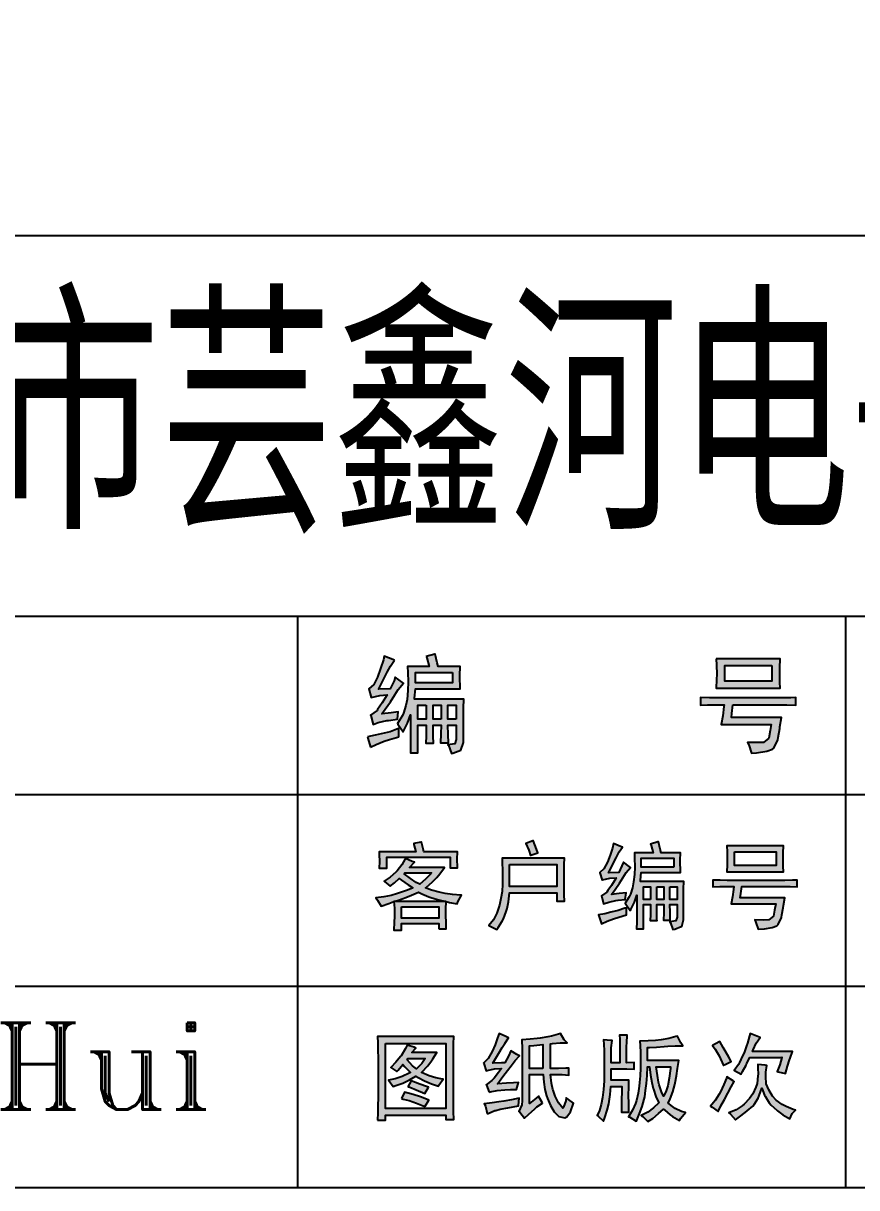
# Model space of a CAD drawing. Header units: millimetres. Extents: x 3718 to 70963, y 572 to 15149.
# Drawn here: x 4005.02 to 4024.87, y 574.49 to 602.22 of the extents above; entities that cross this region are included whole.
import ezdxf
from ezdxf.enums import TextEntityAlignment as Align

# ---------------------------------------------------------------- set-up
doc = ezdxf.new("R2010")
doc.units = ezdxf.units.MM
doc.header["$LTSCALE"] = 3
doc.styles.add('外框字母3', font='romant.shx')
doc.styles.add('外框文字', font='NSimSun.ttf')

msp = doc.modelspace()

# ---------------------------------------------------------------- hatches: boundary and pattern name
at = {"linetype": 'ByBlock'}
h = msp.add_hatch(color=256, dxfattribs=at)
h.paths.add_polyline_path([(4021.92, 585.99), (4023.074, 585.99), (4023.203, 585.99), (4023.412, 585.983), (4023.412, 586.163), (4023.297, 586.156), (4023.074, 586.156), (4021.538, 586.156), (4021.358, 586.156), (4021.149, 586.163), (4021.149, 585.983), (4021.314, 585.99), (4021.538, 585.99), (4021.711, 585.99), (4021.704, 585.947), (4021.675, 585.723), (4021.639, 585.521), (4022.828, 585.521), (4022.807, 585.377), (4022.771, 585.197), (4022.648, 585.089), (4022.526, 585.089), (4022.266, 585.089), (4022.295, 585.038), (4022.36, 584.836), (4022.482, 584.844), (4022.727, 584.88), (4022.864, 584.93), (4022.893, 584.952), (4022.987, 585.154), (4022.994, 585.211), (4023.038, 585.42), (4023.038, 585.464), (4023.074, 585.687), (4021.884, 585.687), (4021.891, 585.781)])
h.paths.add_polyline_path([(4022.843, 586.92), (4022.843, 586.552), (4021.725, 586.552), (4021.725, 586.92)], flags=16)
h.paths.add_polyline_path([(4021.523, 587.086), (4021.531, 586.934), (4021.538, 586.718), (4021.531, 586.588), (4021.523, 586.386), (4023.045, 586.386), (4023.038, 586.523), (4023.038, 586.747), (4023.038, 586.87), (4023.045, 587.086)])
h.paths.add_polyline_path([(4014.614, 585.983), (4014.614, 585.644), (4014.419, 585.644), (4014.419, 585.983)], flags=16)
h.paths.add_polyline_path([(4015.241, 586.754), (4015.241, 586.509), (4014.362, 586.509), (4014.362, 586.754)], flags=16)
h.paths.add_polyline_path([(4015.328, 585.644), (4015.133, 585.644), (4015.133, 585.983), (4015.328, 585.983)], flags=16)
h.paths.add_polyline_path([(4014.974, 585.644), (4014.78, 585.644), (4014.78, 585.983), (4014.974, 585.983)], flags=16)
h.paths.add_polyline_path([(4014.614, 587.136), (4014.628, 587.107), (4014.686, 586.898), (4014.174, 586.898), (4014.181, 586.761), (4014.189, 586.531), (4014.181, 586.329), (4014.16, 586.112), (4014.131, 585.968), (4014.073, 585.788), (4014.052, 585.73), (4013.929, 585.543), (4013.943, 585.529), (4014.066, 585.348), (4014.073, 585.363), (4014.167, 585.55), (4014.246, 585.752), (4014.246, 585.211), (4014.246, 585.06), (4014.239, 584.844), (4014.419, 584.844), (4014.419, 585.5), (4014.614, 585.5), (4014.614, 585.24), (4014.607, 585.074), (4014.787, 585.074), (4014.78, 585.24), (4014.78, 585.5), (4014.974, 585.5), (4014.967, 585.298), (4014.96, 585.082), (4015.147, 585.082), (4015.14, 585.283), (4015.133, 585.5), (4015.328, 585.5), (4015.328, 585.161), (4015.299, 585.06), (4015.133, 585.038), (4015.147, 585.024), (4015.219, 584.829), (4015.248, 584.836), (4015.443, 584.908), (4015.501, 585.089), (4015.501, 585.788), (4015.508, 585.911), (4015.515, 586.12), (4014.34, 586.12), (4014.34, 586.149), (4014.362, 586.365), (4015.421, 586.365), (4015.421, 586.408), (4015.414, 586.632), (4015.414, 586.682), (4015.421, 586.898), (4014.902, 586.898), (4014.881, 586.985), (4014.83, 587.194), (4014.823, 587.194)])
h.paths.add_polyline_path([(4013.864, 587.05), (4013.821, 587.064), (4013.619, 587.143), (4013.597, 587.057), (4013.532, 586.855), (4013.453, 586.646), (4013.367, 586.473), (4013.251, 586.365), (4013.309, 586.163), (4013.511, 586.213), (4013.684, 586.228), (4013.568, 586.033), (4013.46, 585.875), (4013.446, 585.853), (4013.287, 585.738), (4013.295, 585.73), (4013.352, 585.521), (4013.475, 585.565), (4013.677, 585.615), (4013.72, 585.615), (4013.929, 585.644), (4013.951, 585.817), (4013.785, 585.795), (4013.561, 585.774), (4013.641, 585.882), (4013.77, 586.062), (4013.871, 586.228), (4013.951, 586.35), (4014.073, 586.502), (4014.052, 586.516), (4013.879, 586.646), (4013.85, 586.559), (4013.756, 586.365), (4013.482, 586.358), (4013.489, 586.372), (4013.583, 586.559), (4013.684, 586.769), (4013.763, 586.906)])
h.paths.add_polyline_path([(4013.756, 585.348), (4013.547, 585.298), (4013.403, 585.262), (4013.215, 585.226), (4013.23, 585.19), (4013.287, 584.981), (4013.424, 585.045), (4013.619, 585.125), (4013.742, 585.161), (4013.965, 585.226), (4013.965, 585.42), (4013.958, 585.42)])
h = msp.add_hatch(color=256, dxfattribs=at)
h.paths.add_polyline_path([(4022.462, 580.806), (4022.517, 580.641), (4022.669, 580.654), (4022.855, 580.683), (4022.961, 580.722), (4022.995, 580.755), (4023.071, 580.92), (4023.084, 580.988), (4023.113, 581.153), (4023.122, 581.208), (4023.151, 581.39), (4022.094, 581.39), (4022.106, 581.496), (4022.128, 581.661), (4023.151, 581.661), (4023.278, 581.661), (4023.447, 581.652), (4023.447, 581.813), (4023.333, 581.809), (4023.151, 581.805), (4021.785, 581.805), (4021.616, 581.809), (4021.442, 581.813), (4021.442, 581.652), (4021.607, 581.661), (4021.785, 581.661), (4021.941, 581.661), (4021.933, 581.589), (4021.908, 581.411), (4021.878, 581.246), (4022.936, 581.246), (4022.91, 581.098), (4022.881, 580.954), (4022.771, 580.865), (4022.652, 580.861), (4022.436, 580.865)])
h.paths.add_polyline_path([(4019.348, 581.145), (4019.183, 581.09), (4019.01, 581.047), (4018.87, 581.009), (4018.722, 580.984), (4018.735, 580.937), (4018.786, 580.768), (4018.921, 580.832), (4019.073, 580.891), (4019.2, 580.933), (4019.382, 580.984), (4019.382, 581.153)])
h.paths.add_polyline_path([(4020.419, 581.652), (4020.592, 581.652), (4020.592, 581.352), (4020.419, 581.352)], flags=16)
h.paths.add_polyline_path([(4020.106, 581.652), (4020.275, 581.652), (4020.275, 581.352), (4020.106, 581.352)], flags=16)
h.paths.add_polyline_path([(4019.958, 581.352), (4019.788, 581.352), (4019.788, 581.652), (4019.958, 581.652)], flags=16)
h.paths.add_polyline_path([(4019.958, 581.191), (4019.958, 580.984), (4019.949, 580.848), (4020.114, 580.848), (4020.11, 580.865), (4020.106, 581.009), (4020.106, 581.229), (4020.275, 581.229), (4020.275, 581.208), (4020.275, 581.03), (4020.266, 580.857), (4020.427, 580.857), (4020.427, 580.874), (4020.423, 581.047), (4020.419, 581.229), (4020.592, 581.229), (4020.592, 580.929), (4020.563, 580.84), (4020.419, 580.819), (4020.436, 580.793), (4020.491, 580.633), (4020.537, 580.641), (4020.69, 580.705), (4020.698, 580.709), (4020.745, 580.865), (4020.745, 581.479), (4020.745, 581.606), (4020.753, 581.779), (4019.716, 581.779), (4019.716, 581.813), (4019.733, 581.995), (4020.673, 581.995), (4020.668, 582.046), (4020.664, 582.232), (4020.664, 582.291), (4020.673, 582.465), (4020.211, 582.465), (4020.19, 582.553), (4020.148, 582.727), (4020.131, 582.723), (4019.958, 582.672), (4019.975, 582.634), (4020.021, 582.465), (4019.573, 582.465), (4019.577, 582.325), (4019.581, 582.139), (4019.581, 582.122), (4019.573, 581.944), (4019.551, 581.771), (4019.526, 581.627), (4019.48, 581.479), (4019.45, 581.415), (4019.353, 581.263), (4019.37, 581.242), (4019.471, 581.09), (4019.492, 581.128), (4019.573, 581.284), (4019.632, 581.453), (4019.632, 580.975), (4019.632, 580.823), (4019.623, 580.65), (4019.788, 580.65), (4019.788, 581.229), (4019.958, 581.229)])
h.paths.add_polyline_path([(4019.209, 581.491), (4019.027, 581.47), (4019.116, 581.593), (4019.217, 581.741), (4019.298, 581.868), (4019.378, 581.991), (4019.48, 582.113), (4019.446, 582.135), (4019.31, 582.24), (4019.272, 582.151), (4019.2, 581.995), (4018.955, 581.986), (4018.976, 582.025), (4019.052, 582.177), (4019.137, 582.346), (4019.209, 582.486), (4019.289, 582.6), (4019.238, 582.617), (4019.073, 582.685), (4019.048, 582.575), (4018.997, 582.41), (4018.93, 582.24), (4018.845, 582.08), (4018.748, 581.995), (4018.752, 581.986), (4018.803, 581.813), (4018.815, 581.817), (4018.985, 581.86), (4019.137, 581.868), (4019.128, 581.855), (4019.027, 581.686), (4018.938, 581.563), (4018.913, 581.525), (4018.786, 581.436), (4018.794, 581.415), (4018.841, 581.246), (4018.963, 581.288), (4019.128, 581.326), (4019.183, 581.335), (4019.353, 581.352), (4019.374, 581.508)])
h.paths.add_polyline_path([(4020.512, 582.122), (4019.733, 582.122), (4019.733, 582.338), (4020.512, 582.338)], flags=16)
h.paths.add_polyline_path([(4021.958, 582.486), (4022.944, 582.486), (4022.944, 582.16), (4021.958, 582.16)], flags=16)
h.paths.add_polyline_path([(4021.785, 582.304), (4021.785, 582.177), (4021.776, 582.012), (4023.122, 582.012), (4023.117, 582.147), (4023.113, 582.329), (4023.117, 582.46), (4023.122, 582.63), (4021.776, 582.63), (4021.785, 582.486)])
h.paths.add_polyline_path([(4017.153, 582.752), (4016.992, 582.685), (4017.056, 582.524), (4017.102, 582.401), (4017.107, 582.405), (4017.276, 582.465), (4017.242, 582.553), (4017.166, 582.756)])
h.paths.add_polyline_path([(4016.603, 582.185), (4017.724, 582.185), (4017.724, 581.661), (4016.603, 581.661)], flags=16)
h.paths.add_polyline_path([(4014.915, 580.65), (4015.093, 580.65), (4015.089, 580.802), (4015.085, 580.967), (4015.085, 581.119), (4015.085, 581.123), (4015.093, 581.301), (4015.174, 581.28), (4015.355, 581.246), (4015.368, 581.297), (4015.457, 581.453), (4015.444, 581.453), (4015.241, 581.47), (4015.068, 581.496), (4014.924, 581.525), (4014.742, 581.572), (4014.598, 581.627), (4014.615, 581.64), (4014.763, 581.771), (4014.869, 581.876), (4014.937, 581.965), (4015.051, 582.113), (4014.217, 582.113), (4014.336, 582.24), (4014.281, 582.257), (4014.12, 582.329), (4014.116, 582.321), (4014.036, 582.173), (4013.921, 582.033), (4013.892, 581.999), (4013.761, 581.885), (4013.612, 581.788), (4013.625, 581.779), (4013.756, 581.669), (4013.858, 581.75), (4013.976, 581.855), (4014.031, 581.813), (4014.188, 581.699), (4014.298, 581.627), (4014.289, 581.623), (4014.146, 581.563), (4013.955, 581.5), (4013.934, 581.491), (4013.782, 581.449), (4013.608, 581.415), (4013.414, 581.39), (4013.456, 581.335), (4013.541, 581.191), (4013.727, 581.255), (4013.849, 581.301), (4013.959, 581.339), (4014.129, 581.398), (4014.268, 581.453), (4014.433, 581.525), (4014.514, 581.487), (4014.679, 581.415), (4014.729, 581.398), (4014.882, 581.352), (4015.085, 581.301), (4013.849, 581.301), (4013.858, 581.145), (4013.858, 580.946), (4013.854, 580.815), (4013.849, 580.62), (4014.027, 580.62), (4014.027, 580.777), (4014.915, 580.777)])
h.paths.add_polyline_path([(4014.027, 581.174), (4014.915, 581.174), (4014.915, 580.903), (4014.027, 580.903)], flags=16)
h.paths.add_polyline_path([(4014.378, 581.758), (4014.239, 581.851), (4014.091, 581.965), (4014.107, 581.986), (4014.742, 581.986), (4014.721, 581.957), (4014.602, 581.834), (4014.463, 581.716)], flags=16)
h.paths.add_polyline_path([(4013.502, 582.257), (4013.494, 582.096), (4013.676, 582.096), (4013.676, 582.359), (4015.186, 582.359), (4015.186, 582.105), (4015.364, 582.105), (4015.364, 582.13), (4015.355, 582.304), (4015.355, 582.308), (4015.364, 582.486), (4014.56, 582.486), (4014.552, 582.524), (4014.505, 582.718), (4014.492, 582.714), (4014.319, 582.685), (4014.323, 582.659), (4014.37, 582.486), (4013.494, 582.486), (4013.498, 582.422)])
h.paths.add_polyline_path([(4016.396, 581.373), (4016.362, 581.216), (4016.307, 581.047), (4016.298, 581.022), (4016.218, 580.87), (4016.108, 580.73), (4016.142, 580.713), (4016.298, 580.633), (4016.332, 580.683), (4016.425, 580.832), (4016.455, 580.891), (4016.523, 581.064), (4016.544, 581.136), (4016.573, 581.297), (4016.603, 581.508), (4017.724, 581.508), (4017.724, 581.31), (4017.906, 581.31), (4017.902, 581.466), (4017.898, 581.64), (4017.898, 581.834), (4017.898, 582.003), (4017.902, 582.181), (4017.906, 582.338), (4016.425, 582.338), (4016.425, 582.24), (4016.43, 582.037), (4016.434, 581.868), (4016.434, 581.733), (4016.434, 581.72), (4016.421, 581.538)])
h = msp.add_hatch(color=256, dxfattribs=at)
h.paths.add_polyline_path([(4022.391, 576.723), (4022.31, 576.609), (4022.183, 576.478), (4022.137, 576.435), (4021.993, 576.346), (4021.824, 576.27), (4021.862, 576.241), (4021.976, 576.105), (4022.078, 576.177), (4022.209, 576.279), (4022.259, 576.317), (4022.391, 576.431), (4022.424, 576.469), (4022.518, 576.621), (4022.543, 576.685), (4022.606, 576.858), (4022.67, 576.693), (4022.683, 576.664), (4022.78, 576.511), (4022.826, 576.456), (4022.962, 576.334), (4022.979, 576.317), (4023.11, 576.224), (4023.275, 576.126), (4023.33, 576.253), (4023.41, 576.334), (4023.355, 576.351), (4023.186, 576.423), (4023.093, 576.469), (4022.949, 576.575), (4022.864, 576.668), (4022.771, 576.82), (4022.712, 576.964), (4022.699, 577.138), (4022.699, 577.243), (4022.725, 577.4), (4022.683, 577.404), (4022.509, 577.425), (4022.513, 577.341), (4022.518, 577.184), (4022.513, 577.154), (4022.492, 576.973), (4022.467, 576.884)])
h.paths.add_polyline_path([(4021.764, 577.099), (4021.701, 576.943), (4021.625, 576.774), (4021.591, 576.714), (4021.494, 576.562), (4021.388, 576.431), (4021.426, 576.406), (4021.57, 576.304), (4021.633, 576.435), (4021.714, 576.592), (4021.794, 576.74), (4021.874, 576.892), (4021.946, 577.019), (4021.921, 577.036), (4021.777, 577.129)])
h.paths.add_polyline_path([(4021.587, 577.958), (4021.434, 577.878), (4021.498, 577.785), (4021.587, 577.632), (4021.621, 577.556), (4021.697, 577.4), (4021.718, 577.417), (4021.874, 577.497), (4021.819, 577.599), (4021.731, 577.751), (4021.688, 577.823), (4021.604, 577.967)])
h.paths.add_polyline_path([(4020.221, 576.769), (4020.166, 576.939), (4020.149, 576.998), (4020.119, 577.159), (4020.094, 577.37), (4020.436, 577.37), (4020.432, 577.328), (4020.403, 577.099), (4020.365, 576.913), (4020.318, 576.769), (4020.267, 576.668)], flags=16)
h.paths.add_polyline_path([(4022.073, 577.472), (4022.048, 577.425), (4021.946, 577.281), (4021.959, 577.277), (4022.111, 577.193), (4022.145, 577.252), (4022.23, 577.408), (4022.238, 577.434), (4022.319, 577.59), (4023.089, 577.59), (4023.084, 577.586), (4023.034, 577.417), (4022.97, 577.256), (4022.996, 577.248), (4023.169, 577.209), (4023.22, 577.379), (4023.266, 577.535), (4023.283, 577.573), (4023.338, 577.734), (4022.382, 577.734), (4022.399, 577.772), (4022.471, 577.933), (4022.564, 578.068), (4022.484, 578.098), (4022.327, 578.157), (4022.314, 578.102), (4022.264, 577.933), (4022.243, 577.865), (4022.183, 577.696), (4022.149, 577.628)])
h.paths.add_polyline_path([(4020.297, 576.334), (4020.428, 576.224), (4020.479, 576.186), (4020.644, 576.088), (4020.682, 576.143), (4020.788, 576.279), (4020.695, 576.304), (4020.546, 576.376), (4020.513, 576.397), (4020.373, 576.503), (4020.428, 576.604), (4020.487, 576.769), (4020.538, 576.947), (4020.546, 576.989), (4020.576, 577.154), (4020.601, 577.328), (4020.627, 577.518), (4019.886, 577.518), (4019.886, 577.823), (4019.929, 577.827), (4020.102, 577.836), (4020.284, 577.852), (4020.369, 577.857), (4020.542, 577.865), (4020.728, 577.869), (4020.678, 577.937), (4020.601, 578.094), (4020.559, 578.085), (4020.39, 578.043), (4020.212, 578.013), (4020.073, 577.996), (4019.899, 577.984), (4019.705, 577.979), (4019.713, 577.878), (4019.721, 577.704), (4019.721, 577.51), (4019.717, 577.332), (4019.709, 577.154), (4019.696, 576.994), (4019.688, 576.909), (4019.662, 576.736), (4019.624, 576.566), (4019.599, 576.49), (4019.531, 576.334), (4019.434, 576.177), (4019.463, 576.169), (4019.616, 576.071), (4019.628, 576.097), (4019.696, 576.258), (4019.755, 576.423), (4019.806, 576.596), (4019.819, 576.651), (4019.84, 576.799), (4019.861, 576.968), (4019.874, 577.159), (4019.886, 577.37), (4019.933, 577.37), (4019.933, 577.366), (4019.958, 577.167), (4019.988, 576.994), (4020.022, 576.85), (4020.026, 576.837), (4020.085, 576.659), (4020.157, 576.511), (4020.153, 576.511), (4020.03, 576.389), (4019.891, 576.287), (4019.734, 576.207), (4019.772, 576.181), (4019.895, 576.063), (4020.009, 576.139), (4020.149, 576.253), (4020.267, 576.359)])
h.paths.add_polyline_path([(4018.841, 576.824), (4018.816, 576.638), (4018.782, 576.473), (4018.74, 576.329), (4018.685, 576.207), (4018.71, 576.19), (4018.837, 576.071), (4018.871, 576.16), (4018.926, 576.334), (4018.964, 576.486), (4018.973, 576.541), (4018.994, 576.706), (4019.011, 576.901), (4019.273, 576.901), (4019.273, 576.786), (4019.269, 576.575), (4019.269, 576.41), (4019.265, 576.287), (4019.442, 576.287), (4019.442, 576.329), (4019.438, 576.503), (4019.434, 576.685), (4019.434, 576.693), (4019.438, 576.879), (4019.442, 577.049), (4019.019, 577.049), (4019.019, 577.319), (4019.37, 577.319), (4019.396, 577.319), (4019.569, 577.311), (4019.569, 577.472), (4019.565, 577.472), (4019.387, 577.463), (4019.387, 577.861), (4019.391, 577.941), (4019.4, 578.123), (4019.218, 578.123), (4019.222, 578.026), (4019.226, 577.852), (4019.226, 577.463), (4019.019, 577.463), (4019.019, 577.611), (4019.019, 577.768), (4019.019, 577.819), (4019.045, 577.996), (4019.011, 577.996), (4018.837, 578.013), (4018.846, 577.899), (4018.85, 577.755), (4018.854, 577.577), (4018.854, 577.374), (4018.854, 577.138), (4018.854, 577.036)])
h.paths.add_polyline_path([(4017.391, 577.328), (4017.073, 577.328), (4017.073, 577.869), (4017.175, 577.878), (4017.391, 577.895)], flags=16)
h.paths.add_polyline_path([(4017.937, 576.558), (4017.886, 576.406), (4017.865, 576.384), (4017.763, 576.511), (4017.687, 576.668), (4017.636, 576.812), (4017.632, 576.829), (4017.598, 576.977), (4017.573, 577.184), (4017.674, 577.184), (4017.856, 577.18), (4018.013, 577.171), (4018.013, 577.336), (4017.937, 577.332), (4017.767, 577.328), (4017.573, 577.328), (4017.573, 577.916), (4017.623, 577.924), (4017.805, 577.941), (4017.97, 577.941), (4017.903, 578.013), (4017.814, 578.157), (4017.767, 578.144), (4017.598, 578.094), (4017.513, 578.077), (4017.327, 578.051), (4017.26, 578.039), (4017.095, 578.026), (4016.892, 578.013), (4016.896, 577.996), (4016.9, 577.814), (4016.904, 577.645), (4016.904, 576.558), (4016.892, 576.465), (4016.82, 576.304), (4016.845, 576.283), (4016.955, 576.143), (4017.057, 576.241), (4017.192, 576.359), (4017.251, 576.41), (4017.382, 576.503), (4017.374, 576.516), (4017.289, 576.668), (4017.234, 576.621), (4017.073, 576.494), (4017.073, 577.184), (4017.399, 577.184), (4017.416, 577.002), (4017.442, 576.829), (4017.48, 576.676), (4017.505, 576.609), (4017.573, 576.448), (4017.662, 576.296), (4017.776, 576.181), (4017.915, 576.152), (4017.966, 576.173), (4018.051, 576.291), (4018.123, 576.503), (4018.093, 576.528), (4017.949, 576.63)])
h.paths.add_polyline_path([(4014.426, 577.112), (4014.574, 577.032), (4014.739, 576.964), (4014.912, 576.909), (4014.92, 576.93), (4015.022, 577.074), (4015.005, 577.074), (4014.849, 577.104), (4014.684, 577.154), (4014.506, 577.235), (4014.514, 577.243), (4014.654, 577.387), (4014.743, 577.51), (4014.772, 577.556), (4014.87, 577.709), (4014.273, 577.709), (4014.371, 577.814), (4014.328, 577.831), (4014.163, 577.886), (4014.121, 577.802), (4014.019, 577.632), (4014.007, 577.616), (4013.897, 577.476), (4013.774, 577.353), (4013.918, 577.256), (4013.952, 577.29), (4014.062, 577.425), (4014.108, 577.37), (4014.244, 577.235), (4014.21, 577.218), (4014.041, 577.138), (4013.876, 577.083), (4013.719, 577.049), (4013.727, 577.04), (4013.829, 576.901), (4013.897, 576.922), (4014.062, 576.981), (4014.218, 577.057), (4014.371, 577.146)], flags=0)
h.paths.add_polyline_path([(4013.647, 577.924), (4015.085, 577.924), (4015.085, 576.376), (4013.647, 576.376)], flags=16)
h.paths.add_polyline_path([(4014.028, 576.613), (4014.07, 576.6), (4014.214, 576.562), (4014.387, 576.499), (4014.586, 576.423), (4014.591, 576.427), (4014.679, 576.575), (4014.624, 576.6), (4014.481, 576.651), (4014.303, 576.706), (4014.1, 576.765)], flags=0)
h.paths.add_polyline_path([(4014.18, 576.892), (4014.227, 576.879), (4014.375, 576.82), (4014.586, 576.731), (4014.671, 576.884), (4014.62, 576.901), (4014.468, 576.956), (4014.261, 577.036)], flags=0)
h.paths.add_polyline_path([(4014.29, 577.391), (4014.163, 577.535), (4014.18, 577.561), (4014.595, 577.561), (4014.514, 577.446), (4014.387, 577.319)], flags=0)
h.paths.add_polyline_path([(4013.457, 576.097), (4013.647, 576.097), (4013.647, 576.215), (4015.085, 576.215), (4015.085, 576.114), (4015.276, 576.114), (4015.276, 576.118), (4015.267, 576.296), (4015.267, 576.469), (4015.267, 576.651), (4015.267, 577.582), (4015.267, 577.742), (4015.267, 577.916), (4015.276, 578.085), (4013.457, 578.085), (4013.465, 577.937), (4013.465, 577.759), (4013.469, 577.582), (4013.469, 576.659), (4013.469, 576.626), (4013.465, 576.448), (4013.465, 576.27)])
h.paths.add_polyline_path([(4016.646, 576.583), (4016.464, 576.549), (4016.342, 576.533), (4016.189, 576.507), (4015.999, 576.486), (4016.024, 576.431), (4016.071, 576.253), (4016.088, 576.258), (4016.253, 576.325), (4016.27, 576.329), (4016.375, 576.355), (4016.557, 576.393), (4016.811, 576.439), (4016.811, 576.448), (4016.832, 576.621)])
h.paths.add_polyline_path([(4016.117, 576.765), (4016.139, 576.769), (4016.308, 576.799), (4016.485, 576.82), (4016.621, 576.829), (4016.769, 576.829), (4016.811, 576.994), (4016.697, 576.985), (4016.524, 576.977), (4016.316, 576.964), (4016.32, 576.973), (4016.443, 577.138), (4016.549, 577.277), (4016.642, 577.391), (4016.735, 577.514), (4016.841, 577.632), (4016.773, 577.662), (4016.634, 577.751), (4016.579, 577.62), (4016.485, 577.463), (4016.409, 577.463), (4016.206, 577.455), (4016.253, 577.531), (4016.342, 577.692), (4016.422, 577.823), (4016.485, 577.924), (4016.579, 578.06), (4016.511, 578.085), (4016.35, 578.157), (4016.316, 578.06), (4016.257, 577.891), (4016.189, 577.734), (4016.189, 577.73), (4016.088, 577.565), (4015.982, 577.455), (4015.986, 577.442), (4016.045, 577.273), (4016.067, 577.281), (4016.244, 577.319), (4016.405, 577.328), (4016.337, 577.231), (4016.236, 577.099), (4016.181, 577.044), (4016.045, 576.939), (4016.05, 576.93)])

# ---------------------------------------------------------------- linework, layer by layer
for p, q in [((4062.532, 597.157), (3995.55, 597.157)), ((4062.532, 588.087), (3995.55, 588.087)), ((4011.554, 588.087), (4011.554, 574.488)), ((4024.595, 588.087), (4024.595, 574.488)), ((4013.958, 585.42), (4013.756, 585.348)), ((4013.965, 585.42), (4013.958, 585.42)), ((4013.965, 585.226), (4013.965, 585.42)), ((4013.403, 585.262), (4013.215, 585.226)), ((4013.215, 585.226), (4013.23, 585.19)), ((4013.23, 585.19), (4013.287, 584.981)), ((4013.547, 585.298), (4013.403, 585.262)), ((4013.424, 585.045), (4013.619, 585.125)), ((4013.756, 585.348), (4013.547, 585.298)), ((4013.619, 585.125), (4013.742, 585.161)), ((4013.742, 585.161), (4013.965, 585.226)), ((4013.287, 584.981), (4013.424, 585.045)), ((4062.532, 583.845), (3995.55, 583.845)), ((4062.532, 579.278), (3995.55, 579.278))]:
    msp.add_line(p, q, dxfattribs=at)
for points in [[(4062.532, 574.488), (3896.558, 574.488), (3896.558, 693.634), (4062.532, 693.634)], [(4013.864, 587.05), (4013.821, 587.064), (4013.619, 587.143), (4013.597, 587.057), (4013.532, 586.855), (4013.453, 586.646), (4013.367, 586.473), (4013.251, 586.365), (4013.309, 586.163), (4013.511, 586.213), (4013.684, 586.228), (4013.568, 586.033), (4013.46, 585.875), (4013.446, 585.853), (4013.287, 585.738), (4013.295, 585.73), (4013.352, 585.521), (4013.475, 585.565), (4013.677, 585.615), (4013.72, 585.615), (4013.929, 585.644), (4013.951, 585.817), (4013.785, 585.795), (4013.561, 585.774), (4013.641, 585.882), (4013.77, 586.062), (4013.871, 586.228), (4013.951, 586.35), (4014.073, 586.502), (4014.052, 586.516), (4013.879, 586.646), (4013.85, 586.559), (4013.756, 586.365), (4013.482, 586.358), (4013.489, 586.372), (4013.583, 586.559), (4013.684, 586.769), (4013.763, 586.906)], [(4014.614, 587.136), (4014.628, 587.107), (4014.686, 586.898), (4014.174, 586.898), (4014.181, 586.761), (4014.189, 586.531), (4014.181, 586.329), (4014.16, 586.112), (4014.131, 585.968), (4014.073, 585.788), (4014.052, 585.73), (4013.929, 585.543), (4013.943, 585.529), (4014.066, 585.348), (4014.073, 585.363), (4014.167, 585.55), (4014.246, 585.752), (4014.246, 585.211), (4014.246, 585.06), (4014.239, 584.844), (4014.419, 584.844), (4014.419, 585.5), (4014.614, 585.5), (4014.614, 585.24), (4014.607, 585.074), (4014.787, 585.074), (4014.78, 585.24), (4014.78, 585.5), (4014.974, 585.5), (4014.967, 585.298), (4014.96, 585.082), (4015.147, 585.082), (4015.14, 585.283), (4015.133, 585.5), (4015.328, 585.5), (4015.328, 585.161), (4015.299, 585.06), (4015.133, 585.038), (4015.147, 585.024), (4015.219, 584.829), (4015.248, 584.836), (4015.443, 584.908), (4015.501, 585.089), (4015.501, 585.788), (4015.508, 585.911), (4015.515, 586.12), (4014.34, 586.12), (4014.34, 586.149), (4014.362, 586.365), (4015.421, 586.365), (4015.421, 586.408), (4015.414, 586.632), (4015.414, 586.682), (4015.421, 586.898), (4014.902, 586.898), (4014.881, 586.985), (4014.83, 587.194), (4014.823, 587.194)], [(4021.523, 587.086), (4021.531, 586.934), (4021.538, 586.718), (4021.531, 586.588), (4021.523, 586.386), (4023.045, 586.386), (4023.038, 586.523), (4023.038, 586.747), (4023.038, 586.87), (4023.045, 587.086)], [(4022.843, 586.92), (4022.843, 586.552), (4021.725, 586.552), (4021.725, 586.92)], [(4015.241, 586.754), (4015.241, 586.509), (4014.362, 586.509), (4014.362, 586.754)], [(4014.614, 585.983), (4014.614, 585.644), (4014.419, 585.644), (4014.419, 585.983)], [(4014.974, 585.644), (4014.78, 585.644), (4014.78, 585.983), (4014.974, 585.983)], [(4015.328, 585.644), (4015.133, 585.644), (4015.133, 585.983), (4015.328, 585.983)], [(4021.92, 585.99), (4023.074, 585.99), (4023.203, 585.99), (4023.412, 585.983), (4023.412, 586.163), (4023.297, 586.156), (4023.074, 586.156), (4021.538, 586.156), (4021.358, 586.156), (4021.149, 586.163), (4021.149, 585.983), (4021.314, 585.99), (4021.538, 585.99), (4021.711, 585.99), (4021.704, 585.947), (4021.675, 585.723), (4021.639, 585.521), (4022.828, 585.521), (4022.807, 585.377), (4022.771, 585.197), (4022.648, 585.089), (4022.526, 585.089), (4022.266, 585.089), (4022.295, 585.038), (4022.36, 584.836), (4022.482, 584.844), (4022.727, 584.88), (4022.864, 584.93), (4022.893, 584.952), (4022.987, 585.154), (4022.994, 585.211), (4023.038, 585.42), (4023.038, 585.464), (4023.074, 585.687), (4021.884, 585.687), (4021.891, 585.781)], [(4013.502, 582.257), (4013.494, 582.096), (4013.676, 582.096), (4013.676, 582.359), (4015.186, 582.359), (4015.186, 582.105), (4015.364, 582.105), (4015.364, 582.13), (4015.355, 582.304), (4015.355, 582.308), (4015.364, 582.486), (4014.56, 582.486), (4014.552, 582.524), (4014.505, 582.718), (4014.492, 582.714), (4014.319, 582.685), (4014.323, 582.659), (4014.37, 582.486), (4013.494, 582.486), (4013.498, 582.422)], [(4017.153, 582.752), (4016.992, 582.685), (4017.056, 582.524), (4017.102, 582.401), (4017.107, 582.405), (4017.276, 582.465), (4017.242, 582.553), (4017.166, 582.756)], [(4019.209, 581.491), (4019.027, 581.47), (4019.116, 581.593), (4019.217, 581.741), (4019.298, 581.868), (4019.378, 581.991), (4019.48, 582.113), (4019.446, 582.135), (4019.31, 582.24), (4019.272, 582.151), (4019.2, 581.995), (4018.955, 581.986), (4018.976, 582.025), (4019.052, 582.177), (4019.137, 582.346), (4019.209, 582.486), (4019.289, 582.6), (4019.238, 582.617), (4019.073, 582.685), (4019.048, 582.575), (4018.997, 582.41), (4018.93, 582.24), (4018.845, 582.08), (4018.748, 581.995), (4018.752, 581.986), (4018.803, 581.813), (4018.815, 581.817), (4018.985, 581.86), (4019.137, 581.868), (4019.128, 581.855), (4019.027, 581.686), (4018.938, 581.563), (4018.913, 581.525), (4018.786, 581.436), (4018.794, 581.415), (4018.841, 581.246), (4018.963, 581.288), (4019.128, 581.326), (4019.183, 581.335), (4019.353, 581.352), (4019.374, 581.508)], [(4019.958, 581.191), (4019.958, 580.984), (4019.949, 580.848), (4020.114, 580.848), (4020.11, 580.865), (4020.106, 581.009), (4020.106, 581.229), (4020.275, 581.229), (4020.275, 581.208), (4020.275, 581.03), (4020.266, 580.857), (4020.427, 580.857), (4020.427, 580.874), (4020.423, 581.047), (4020.419, 581.229), (4020.592, 581.229), (4020.592, 580.929), (4020.563, 580.84), (4020.419, 580.819), (4020.436, 580.793), (4020.491, 580.633), (4020.537, 580.641), (4020.69, 580.705), (4020.698, 580.709), (4020.745, 580.865), (4020.745, 581.479), (4020.745, 581.606), (4020.753, 581.779), (4019.716, 581.779), (4019.716, 581.813), (4019.733, 581.995), (4020.673, 581.995), (4020.668, 582.046), (4020.664, 582.232), (4020.664, 582.291), (4020.673, 582.465), (4020.211, 582.465), (4020.19, 582.553), (4020.148, 582.727), (4020.131, 582.723), (4019.958, 582.672), (4019.975, 582.634), (4020.021, 582.465), (4019.573, 582.465), (4019.577, 582.325), (4019.581, 582.139), (4019.581, 582.122), (4019.573, 581.944), (4019.551, 581.771), (4019.526, 581.627), (4019.48, 581.479), (4019.45, 581.415), (4019.353, 581.263), (4019.37, 581.242), (4019.471, 581.09), (4019.492, 581.128), (4019.573, 581.284), (4019.632, 581.453), (4019.632, 580.975), (4019.632, 580.823), (4019.623, 580.65), (4019.788, 580.65), (4019.788, 581.229), (4019.958, 581.229)], [(4021.785, 582.304), (4021.785, 582.177), (4021.776, 582.012), (4023.122, 582.012), (4023.117, 582.147), (4023.113, 582.329), (4023.117, 582.46), (4023.122, 582.63), (4021.776, 582.63), (4021.785, 582.486)], [(4016.396, 581.373), (4016.362, 581.216), (4016.307, 581.047), (4016.298, 581.022), (4016.218, 580.87), (4016.108, 580.73), (4016.142, 580.713), (4016.298, 580.633), (4016.332, 580.683), (4016.425, 580.832), (4016.455, 580.891), (4016.523, 581.064), (4016.544, 581.136), (4016.573, 581.297), (4016.603, 581.508), (4017.724, 581.508), (4017.724, 581.31), (4017.906, 581.31), (4017.902, 581.466), (4017.898, 581.64), (4017.898, 581.834), (4017.898, 582.003), (4017.902, 582.181), (4017.906, 582.338), (4016.425, 582.338), (4016.425, 582.24), (4016.43, 582.037), (4016.434, 581.868), (4016.434, 581.733), (4016.434, 581.72), (4016.421, 581.538)], [(4020.512, 582.122), (4019.733, 582.122), (4019.733, 582.338), (4020.512, 582.338)], [(4021.958, 582.486), (4022.944, 582.486), (4022.944, 582.16), (4021.958, 582.16)], [(4014.915, 580.65), (4015.093, 580.65), (4015.089, 580.802), (4015.085, 580.967), (4015.085, 581.119), (4015.085, 581.123), (4015.093, 581.301), (4015.174, 581.28), (4015.355, 581.246), (4015.368, 581.297), (4015.457, 581.453), (4015.444, 581.453), (4015.241, 581.47), (4015.068, 581.496), (4014.924, 581.525), (4014.742, 581.572), (4014.598, 581.627), (4014.615, 581.64), (4014.763, 581.771), (4014.869, 581.876), (4014.937, 581.965), (4015.051, 582.113), (4014.217, 582.113), (4014.336, 582.24), (4014.281, 582.257), (4014.12, 582.329), (4014.116, 582.321), (4014.036, 582.173), (4013.921, 582.033), (4013.892, 581.999), (4013.761, 581.885), (4013.612, 581.788), (4013.625, 581.779), (4013.756, 581.669), (4013.858, 581.75), (4013.976, 581.855), (4014.031, 581.813), (4014.188, 581.699), (4014.298, 581.627), (4014.289, 581.623), (4014.146, 581.563), (4013.955, 581.5), (4013.934, 581.491), (4013.782, 581.449), (4013.608, 581.415), (4013.414, 581.39), (4013.456, 581.335), (4013.541, 581.191), (4013.727, 581.255), (4013.849, 581.301), (4013.959, 581.339), (4014.129, 581.398), (4014.268, 581.453), (4014.433, 581.525), (4014.514, 581.487), (4014.679, 581.415), (4014.729, 581.398), (4014.882, 581.352), (4015.085, 581.301), (4013.849, 581.301), (4013.858, 581.145), (4013.858, 580.946), (4013.854, 580.815), (4013.849, 580.62), (4014.027, 580.62), (4014.027, 580.777), (4014.915, 580.777)], [(4016.603, 582.185), (4017.724, 582.185), (4017.724, 581.661), (4016.603, 581.661)], [(4014.378, 581.758), (4014.239, 581.851), (4014.091, 581.965), (4014.107, 581.986), (4014.742, 581.986), (4014.721, 581.957), (4014.602, 581.834), (4014.463, 581.716)], [(4022.462, 580.806), (4022.517, 580.641), (4022.669, 580.654), (4022.855, 580.683), (4022.961, 580.722), (4022.995, 580.755), (4023.071, 580.92), (4023.084, 580.988), (4023.113, 581.153), (4023.122, 581.208), (4023.151, 581.39), (4022.094, 581.39), (4022.106, 581.496), (4022.128, 581.661), (4023.151, 581.661), (4023.278, 581.661), (4023.447, 581.652), (4023.447, 581.813), (4023.333, 581.809), (4023.151, 581.805), (4021.785, 581.805), (4021.616, 581.809), (4021.442, 581.813), (4021.442, 581.652), (4021.607, 581.661), (4021.785, 581.661), (4021.941, 581.661), (4021.933, 581.589), (4021.908, 581.411), (4021.878, 581.246), (4022.936, 581.246), (4022.91, 581.098), (4022.881, 580.954), (4022.771, 580.865), (4022.652, 580.861), (4022.436, 580.865)], [(4019.958, 581.352), (4019.788, 581.352), (4019.788, 581.652), (4019.958, 581.652)], [(4020.106, 581.652), (4020.275, 581.652), (4020.275, 581.352), (4020.106, 581.352)], [(4020.419, 581.652), (4020.592, 581.652), (4020.592, 581.352), (4020.419, 581.352)], [(4014.027, 581.174), (4014.915, 581.174), (4014.915, 580.903), (4014.027, 580.903)], [(4019.348, 581.145), (4019.183, 581.09), (4019.01, 581.047), (4018.87, 581.009), (4018.722, 580.984), (4018.735, 580.937), (4018.786, 580.768), (4018.921, 580.832), (4019.073, 580.891), (4019.2, 580.933), (4019.382, 580.984), (4019.382, 581.153)], [(4013.457, 576.097), (4013.647, 576.097), (4013.647, 576.215), (4015.085, 576.215), (4015.085, 576.114), (4015.276, 576.114), (4015.276, 576.118), (4015.267, 576.296), (4015.267, 576.469), (4015.267, 576.651), (4015.267, 577.582), (4015.267, 577.742), (4015.267, 577.916), (4015.276, 578.085), (4013.457, 578.085), (4013.465, 577.937), (4013.465, 577.759), (4013.469, 577.582), (4013.469, 576.659), (4013.469, 576.626), (4013.465, 576.448), (4013.465, 576.27)], [(4013.647, 577.924), (4015.085, 577.924), (4015.085, 576.376), (4013.647, 576.376)], [(4016.117, 576.765), (4016.139, 576.769), (4016.308, 576.799), (4016.485, 576.82), (4016.621, 576.829), (4016.769, 576.829), (4016.811, 576.994), (4016.697, 576.985), (4016.524, 576.977), (4016.316, 576.964), (4016.32, 576.973), (4016.443, 577.138), (4016.549, 577.277), (4016.642, 577.391), (4016.735, 577.514), (4016.841, 577.632), (4016.773, 577.662), (4016.634, 577.751), (4016.579, 577.62), (4016.485, 577.463), (4016.409, 577.463), (4016.206, 577.455), (4016.253, 577.531), (4016.342, 577.692), (4016.422, 577.823), (4016.485, 577.924), (4016.579, 578.06), (4016.511, 578.085), (4016.35, 578.157), (4016.316, 578.06), (4016.257, 577.891), (4016.189, 577.734), (4016.189, 577.73), (4016.088, 577.565), (4015.982, 577.455), (4015.986, 577.442), (4016.045, 577.273), (4016.067, 577.281), (4016.244, 577.319), (4016.405, 577.328), (4016.337, 577.231), (4016.236, 577.099), (4016.181, 577.044), (4016.045, 576.939), (4016.05, 576.93)], [(4017.937, 576.558), (4017.886, 576.406), (4017.865, 576.384), (4017.763, 576.511), (4017.687, 576.668), (4017.636, 576.812), (4017.632, 576.829), (4017.598, 576.977), (4017.573, 577.184), (4017.674, 577.184), (4017.856, 577.18), (4018.013, 577.171), (4018.013, 577.336), (4017.937, 577.332), (4017.767, 577.328), (4017.573, 577.328), (4017.573, 577.916), (4017.623, 577.924), (4017.805, 577.941), (4017.97, 577.941), (4017.903, 578.013), (4017.814, 578.157), (4017.767, 578.144), (4017.598, 578.094), (4017.513, 578.077), (4017.327, 578.051), (4017.26, 578.039), (4017.095, 578.026), (4016.892, 578.013), (4016.896, 577.996), (4016.9, 577.814), (4016.904, 577.645), (4016.904, 576.558), (4016.892, 576.465), (4016.82, 576.304), (4016.845, 576.283), (4016.955, 576.143), (4017.057, 576.241), (4017.192, 576.359), (4017.251, 576.41), (4017.382, 576.503), (4017.374, 576.516), (4017.289, 576.668), (4017.234, 576.621), (4017.073, 576.494), (4017.073, 577.184), (4017.399, 577.184), (4017.416, 577.002), (4017.442, 576.829), (4017.48, 576.676), (4017.505, 576.609), (4017.573, 576.448), (4017.662, 576.296), (4017.776, 576.181), (4017.915, 576.152), (4017.966, 576.173), (4018.051, 576.291), (4018.123, 576.503), (4018.093, 576.528), (4017.949, 576.63)], [(4017.391, 577.328), (4017.073, 577.328), (4017.073, 577.869), (4017.175, 577.878), (4017.391, 577.895)], [(4018.841, 576.824), (4018.816, 576.638), (4018.782, 576.473), (4018.74, 576.329), (4018.685, 576.207), (4018.71, 576.19), (4018.837, 576.071), (4018.871, 576.16), (4018.926, 576.334), (4018.964, 576.486), (4018.973, 576.541), (4018.994, 576.706), (4019.011, 576.901), (4019.273, 576.901), (4019.273, 576.786), (4019.269, 576.575), (4019.269, 576.41), (4019.265, 576.287), (4019.442, 576.287), (4019.442, 576.329), (4019.438, 576.503), (4019.434, 576.685), (4019.434, 576.693), (4019.438, 576.879), (4019.442, 577.049), (4019.019, 577.049), (4019.019, 577.319), (4019.37, 577.319), (4019.396, 577.319), (4019.569, 577.311), (4019.569, 577.472), (4019.565, 577.472), (4019.387, 577.463), (4019.387, 577.861), (4019.391, 577.941), (4019.4, 578.123), (4019.218, 578.123), (4019.222, 578.026), (4019.226, 577.852), (4019.226, 577.463), (4019.019, 577.463), (4019.019, 577.611), (4019.019, 577.768), (4019.019, 577.819), (4019.045, 577.996), (4019.011, 577.996), (4018.837, 578.013), (4018.846, 577.899), (4018.85, 577.755), (4018.854, 577.577), (4018.854, 577.374), (4018.854, 577.138), (4018.854, 577.036)], [(4020.297, 576.334), (4020.428, 576.224), (4020.479, 576.186), (4020.644, 576.088), (4020.682, 576.143), (4020.788, 576.279), (4020.695, 576.304), (4020.546, 576.376), (4020.513, 576.397), (4020.373, 576.503), (4020.428, 576.604), (4020.487, 576.769), (4020.538, 576.947), (4020.546, 576.989), (4020.576, 577.154), (4020.601, 577.328), (4020.627, 577.518), (4019.886, 577.518), (4019.886, 577.823), (4019.929, 577.827), (4020.102, 577.836), (4020.284, 577.852), (4020.369, 577.857), (4020.542, 577.865), (4020.728, 577.869), (4020.678, 577.937), (4020.601, 578.094), (4020.559, 578.085), (4020.39, 578.043), (4020.212, 578.013), (4020.073, 577.996), (4019.899, 577.984), (4019.705, 577.979), (4019.713, 577.878), (4019.721, 577.704), (4019.721, 577.51), (4019.717, 577.332), (4019.709, 577.154), (4019.696, 576.994), (4019.688, 576.909), (4019.662, 576.736), (4019.624, 576.566), (4019.599, 576.49), (4019.531, 576.334), (4019.434, 576.177), (4019.463, 576.169), (4019.616, 576.071), (4019.628, 576.097), (4019.696, 576.258), (4019.755, 576.423), (4019.806, 576.596), (4019.819, 576.651), (4019.84, 576.799), (4019.861, 576.968), (4019.874, 577.159), (4019.886, 577.37), (4019.933, 577.37), (4019.933, 577.366), (4019.958, 577.167), (4019.988, 576.994), (4020.022, 576.85), (4020.026, 576.837), (4020.085, 576.659), (4020.157, 576.511), (4020.153, 576.511), (4020.03, 576.389), (4019.891, 576.287), (4019.734, 576.207), (4019.772, 576.181), (4019.895, 576.063), (4020.009, 576.139), (4020.149, 576.253), (4020.267, 576.359)], [(4021.587, 577.958), (4021.434, 577.878), (4021.498, 577.785), (4021.587, 577.632), (4021.621, 577.556), (4021.697, 577.4), (4021.718, 577.417), (4021.874, 577.497), (4021.819, 577.599), (4021.731, 577.751), (4021.688, 577.823), (4021.604, 577.967)], [(4022.073, 577.472), (4022.048, 577.425), (4021.946, 577.281), (4021.959, 577.277), (4022.111, 577.193), (4022.145, 577.252), (4022.23, 577.408), (4022.238, 577.434), (4022.319, 577.59), (4023.089, 577.59), (4023.084, 577.586), (4023.034, 577.417), (4022.97, 577.256), (4022.996, 577.248), (4023.169, 577.209), (4023.22, 577.379), (4023.266, 577.535), (4023.283, 577.573), (4023.338, 577.734), (4022.382, 577.734), (4022.399, 577.772), (4022.471, 577.933), (4022.564, 578.068), (4022.484, 578.098), (4022.327, 578.157), (4022.314, 578.102), (4022.264, 577.933), (4022.243, 577.865), (4022.183, 577.696), (4022.149, 577.628)], [(4014.426, 577.112), (4014.574, 577.032), (4014.739, 576.964), (4014.912, 576.909), (4014.92, 576.93), (4015.022, 577.074), (4015.005, 577.074), (4014.849, 577.104), (4014.684, 577.154), (4014.506, 577.235), (4014.514, 577.243), (4014.654, 577.387), (4014.743, 577.51), (4014.772, 577.556), (4014.87, 577.709), (4014.273, 577.709), (4014.371, 577.814), (4014.328, 577.831), (4014.163, 577.886), (4014.121, 577.802), (4014.019, 577.632), (4014.007, 577.616), (4013.897, 577.476), (4013.774, 577.353), (4013.918, 577.256), (4013.952, 577.29), (4014.062, 577.425), (4014.108, 577.37), (4014.244, 577.235), (4014.21, 577.218), (4014.041, 577.138), (4013.876, 577.083), (4013.719, 577.049), (4013.727, 577.04), (4013.829, 576.901), (4013.897, 576.922), (4014.062, 576.981), (4014.218, 577.057), (4014.371, 577.146)], [(4014.29, 577.391), (4014.163, 577.535), (4014.18, 577.561), (4014.595, 577.561), (4014.514, 577.446), (4014.387, 577.319)], [(4020.221, 576.769), (4020.166, 576.939), (4020.149, 576.998), (4020.119, 577.159), (4020.094, 577.37), (4020.436, 577.37), (4020.432, 577.328), (4020.403, 577.099), (4020.365, 576.913), (4020.318, 576.769), (4020.267, 576.668)], [(4022.391, 576.723), (4022.31, 576.609), (4022.183, 576.478), (4022.137, 576.435), (4021.993, 576.346), (4021.824, 576.27), (4021.862, 576.241), (4021.976, 576.105), (4022.078, 576.177), (4022.209, 576.279), (4022.259, 576.317), (4022.391, 576.431), (4022.424, 576.469), (4022.518, 576.621), (4022.543, 576.685), (4022.606, 576.858), (4022.67, 576.693), (4022.683, 576.664), (4022.78, 576.511), (4022.826, 576.456), (4022.962, 576.334), (4022.979, 576.317), (4023.11, 576.224), (4023.275, 576.126), (4023.33, 576.253), (4023.41, 576.334), (4023.355, 576.351), (4023.186, 576.423), (4023.093, 576.469), (4022.949, 576.575), (4022.864, 576.668), (4022.771, 576.82), (4022.712, 576.964), (4022.699, 577.138), (4022.699, 577.243), (4022.725, 577.4), (4022.683, 577.404), (4022.509, 577.425), (4022.513, 577.341), (4022.518, 577.184), (4022.513, 577.154), (4022.492, 576.973), (4022.467, 576.884)], [(4021.764, 577.099), (4021.701, 576.943), (4021.625, 576.774), (4021.591, 576.714), (4021.494, 576.562), (4021.388, 576.431), (4021.426, 576.406), (4021.57, 576.304), (4021.633, 576.435), (4021.714, 576.592), (4021.794, 576.74), (4021.874, 576.892), (4021.946, 577.019), (4021.921, 577.036), (4021.777, 577.129)], [(4014.18, 576.892), (4014.227, 576.879), (4014.375, 576.82), (4014.586, 576.731), (4014.671, 576.884), (4014.62, 576.901), (4014.468, 576.956), (4014.261, 577.036)], [(4014.028, 576.613), (4014.07, 576.6), (4014.214, 576.562), (4014.387, 576.499), (4014.586, 576.423), (4014.591, 576.427), (4014.679, 576.575), (4014.624, 576.6), (4014.481, 576.651), (4014.303, 576.706), (4014.1, 576.765)], [(4016.646, 576.583), (4016.464, 576.549), (4016.342, 576.533), (4016.189, 576.507), (4015.999, 576.486), (4016.024, 576.431), (4016.071, 576.253), (4016.088, 576.258), (4016.253, 576.325), (4016.27, 576.329), (4016.375, 576.355), (4016.557, 576.393), (4016.811, 576.439), (4016.811, 576.448), (4016.832, 576.621)]]:
    msp.add_lwpolyline(points, close=True, dxfattribs=at)

# ---------------------------------------------------------------- texts
at = {"linetype": 'ByBlock', "style": '外框文字', "width": 0.618183}
msp.add_text('深圳市芸鑫河电子有限公司', height=4.67032, dxfattribs=at).set_placement((3995.967, 590.673), (4045.241, 590.673), align=Align.FIT)
at = {"linetype": 'ByBlock', "style": '外框字母3'}
msp.add_text('Hui', height=2.0699, dxfattribs=at).set_placement((4004.315, 576.347))

doc.saveas('drawing.dxf')
